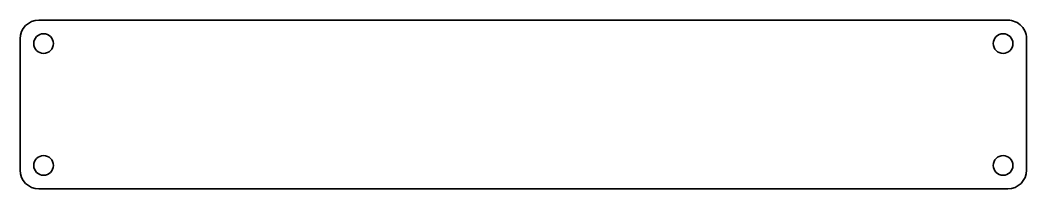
# Model space of a CAD drawing. Header units: millimetres. Extents: x 0 to 215, y 0 to 36.
import ezdxf

# ---------------------------------------------------------------- set-up
doc = ezdxf.new("R2010")
doc.units = ezdxf.units.MM
doc.layers.add('SIMUMAK Visible (ISO)', color=7, linetype='Continuous', lineweight=35)

# ---------------------------------------------------------------- blocks, each defined once
blk = doc.blocks.new('2DOF-150-17-TAPC-01_Sheet_VIEW1')
at = {"layer": 'SIMUMAK Visible (ISO)'}
for p, q in [((-103.51, 18), (103.5, 18)), ((-107.51, -14), (-107.51, 14)), ((107.49, 13.71), (107.49, -14)), ((103.49, -18), (-103.51, -18))]:
    blk.add_line(p, q, dxfattribs=at)
for centre in [(-102.51, 13), (102.49, 13), (-102.51, -13), (102.49, -13)]:
    blk.add_circle(centre, 2.1, dxfattribs=at)
at = {"layer": 'SIMUMAK Visible (ISO)', "extrusion": (0, 0, -1)}
for centre, start, end in [((103.51, 14), 360, 90), ((-103.51, 14), 89.8594, 184.0927), ((103.51, -14), 270, 0), ((-103.49, -14), 180, 270)]:
    blk.add_arc(centre, 4, start, end, dxfattribs=at)

msp = doc.modelspace()

# ---------------------------------------------------------------- block references
msp.add_blockref('2DOF-150-17-TAPC-01_Sheet_VIEW1', (107.51, 18))

doc.saveas('drawing.dxf')
